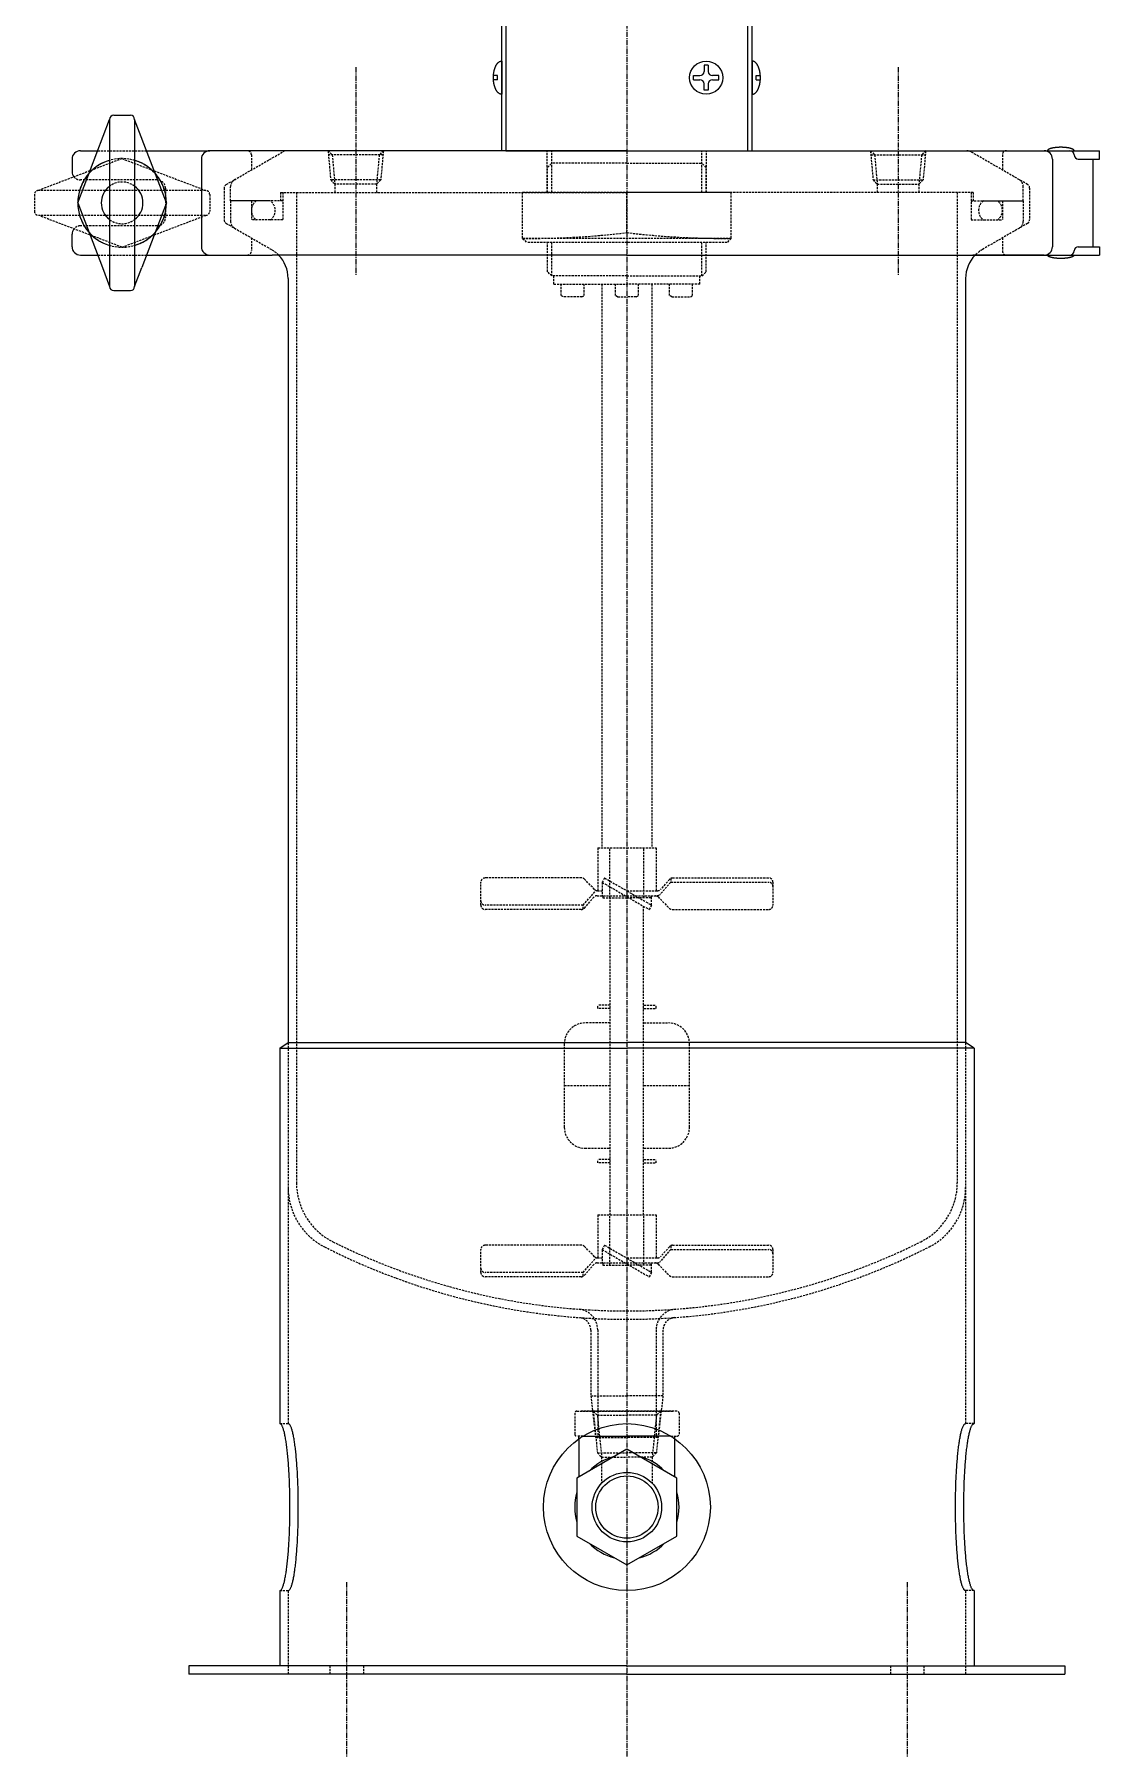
# Model space of a CAD drawing. Extents: x 249 to 1051, y 18 to 1020.
# Drawn here: x 624.5 to 879.8, y 42.5 to 455.4 of the extents above; entities that cross this region are included whole.
import ezdxf

# ---------------------------------------------------------------- set-up
doc = ezdxf.new("R2010")
doc.units = 0
doc.linetypes.add('CENTER', pattern=[2, 1.25, -0.25, 0.25, -0.25])
doc.linetypes.add('DASHED', pattern=[0.75, 0.5, -0.25])
doc.layers.get('0').update_dxf_attribs({"linetype": 'CONTINUOUS'})
doc.layers.add('CENTER', color=1, linetype='CENTER')

msp = doc.modelspace()

# ---------------------------------------------------------------- linework, layer by layer
at = {"color": 7, "linetype": 'CONTINUOUS'}
for p, q in [((736.5, 427.52), (736.5, 507.52)), ((796.5, 427.52), (796.5, 507.52)), ((737.5, 462.52), (737.5, 427.52)), ((795.5, 427.52), (795.5, 462.52)), ((736.5, 449), (736.5, 441.03)), ((785, 448.02), (785, 446.52)), ((786, 448.02), (785, 448.02)), ((786, 448.02), (786, 446.52)), ((796.5, 449), (796.5, 441.03)), ((735.5, 445.52), (734.52, 445.52)), ((735.5, 444.52), (734.52, 444.52)), ((735.5, 444.52), (735.5, 445.52)), ((782.5, 445.52), (784, 445.52)), ((782.5, 444.52), (782.5, 445.52)), ((782.5, 444.52), (784, 444.52)), ((785, 442.02), (785, 443.52)), ((786, 442.02), (785, 442.02)), ((786, 443.52), (786, 442.02)), ((788.5, 445.52), (787, 445.52)), ((787, 444.52), (788.5, 444.52)), ((788.5, 444.52), (788.5, 445.52)), ((797.5, 444.52), (797.5, 445.52)), ((797.5, 445.52), (798.49, 445.52)), ((797.5, 444.52), (798.49, 444.52)), ((634.88, 415.02), (642.5, 435.02)), ((642.5, 435.02), (642.5, 399.52)), ((643.5, 436.02), (647.5, 436.02)), ((656.12, 415.02), (648.5, 435.02)), ((648.5, 435.02), (648.5, 399.52)), ((633.5, 425.52), (633.5, 422.52)), ((635.5, 427.52), (639.64, 427.52)), ((651.36, 427.52), (666.5, 427.52)), ((664.5, 425.52), (664.5, 404.52)), ((664.5, 425.52), (664.5, 404.52)), ((675.5, 427.52), (666.5, 427.52)), ((681.5, 427.52), (675.5, 427.52)), ((766.5, 427.52), (681.5, 427.52)), ((737.5, 427.52), (736.5, 427.52)), ((737.5, 427.52), (766.5, 427.52)), ((766.5, 427.52), (847.97, 427.52)), ((766.5, 427.52), (795.5, 427.52)), ((795.5, 427.52), (796.5, 427.52)), ((847.97, 427.52), (857.5, 427.52)), ((857.5, 427.52), (866.5, 427.52)), ((866.5, 427.52), (872.7, 427.52)), ((868.5, 425.52), (868.5, 404.52)), ((872.7, 427.52), (879.79, 427.52)), ((873.7, 426.52), (873.7, 426.52)), ((874.7, 425.52), (878.18, 425.52)), ((878.18, 425.52), (879.79, 425.52)), ((878.18, 425.52), (878.18, 404.52)), ((879.79, 425.52), (879.79, 427.52)), ((634.88, 415.02), (640.79, 399.52)), ((656.12, 415.02), (650.22, 399.52)), ((633.5, 404.52), (633.5, 407.52)), ((635.5, 402.52), (639.64, 402.52)), ((651.36, 402.52), (666.46, 402.52)), ((666.5, 402.52), (675.5, 402.52)), ((675.5, 402.52), (681.5, 402.52)), ((766.5, 402.52), (681.5, 402.52)), ((766.5, 402.52), (866.5, 402.52)), ((857.5, 402.52), (849.38, 402.52)), ((866.5, 402.52), (857.5, 402.52)), ((866.5, 402.52), (876.18, 402.52)), ((873.7, 403.52), (873.7, 403.52)), ((874.7, 404.52), (878.18, 404.52)), ((876.18, 402.52), (879.79, 402.52)), ((878.18, 404.52), (879.79, 404.52)), ((879.79, 404.52), (879.79, 402.52)), ((640.79, 399.52), (642.5, 395.01)), ((642.5, 399.52), (642.5, 395.01)), ((648.5, 395.01), (650.22, 399.52)), ((648.5, 399.52), (648.5, 395.01)), ((685.3, 396.93), (685.3, 213.81)), ((847.7, 396.93), (847.7, 213.81)), ((643.5, 394.01), (647.5, 394.01)), ((683.3, 212.52), (685.3, 213.81)), ((683.3, 212.52), (766.5, 212.52)), ((683.3, 212.52), (683.3, 122.52)), ((685.3, 213.81), (766.5, 213.81)), ((847.7, 213.81), (766.5, 213.81)), ((849.7, 212.52), (766.5, 212.52)), ((849.7, 212.52), (847.7, 213.81)), ((849.7, 212.52), (849.7, 122.52)), ((766.5, 116.37), (754.5, 109.44)), ((755, 118.88), (755, 109.73)), ((755.97, 119.52), (766.5, 119.52)), ((777.04, 119.52), (766.5, 119.52)), ((778.5, 109.44), (766.5, 116.37)), ((778, 109.73), (778, 118.88)), ((754.5, 109.44), (754.5, 95.59)), ((778.5, 95.59), (778.5, 109.44)), ((754.5, 95.59), (766.5, 88.66)), ((766.5, 88.66), (778.5, 95.59)), ((683.3, 82.52), (683.3, 64.52)), ((849.7, 82.52), (849.7, 64.52)), ((661.5, 64.52), (661.5, 62.52)), ((766.5, 64.52), (661.5, 64.52)), ((766.5, 62.52), (661.5, 62.52)), ((766.5, 64.52), (871.5, 64.52)), ((766.5, 62.52), (871.5, 62.52)), ((871.5, 64.52), (871.5, 62.52))]:
    msp.add_line(p, q, dxfattribs=at)
at = {"color": 3, "linetype": 'DASHED'}
for p, q in [((645.5, 425.63), (625.5, 418.02)), ((639.64, 427.52), (651.36, 427.52)), ((645.5, 425.63), (665.5, 418.02)), ((670.47, 419.42), (684.03, 427.25)), ((676.5, 426.52), (676.5, 422.9)), ((694.88, 427.52), (695.88, 426.52)), ((694.88, 427.52), (695.5, 420.52)), ((708.04, 426.52), (694.96, 426.52)), ((708.04, 426.52), (694.96, 426.52)), ((695.88, 426.52), (696.5, 419.52)), ((707.13, 426.52), (706.5, 419.52)), ((708.13, 427.52), (707.13, 426.52)), ((708.13, 427.52), (707.5, 420.52)), ((747.4, 417.52), (747.4, 427.52)), ((748.5, 417.52), (748.5, 427.52)), ((748.5, 420.52), (748.5, 427.52)), ((784.5, 420.52), (784.5, 427.52)), ((784.5, 417.52), (784.5, 427.52)), ((785.6, 417.52), (785.6, 427.52)), ((824.88, 427.52), (825.5, 420.52)), ((824.88, 427.52), (825.88, 426.52)), ((824.96, 426.52), (838.04, 426.52)), ((824.97, 426.52), (838.04, 426.52)), ((825.88, 426.52), (826.5, 419.52)), ((837.13, 426.52), (836.5, 419.52)), ((838.13, 427.52), (837.13, 426.52)), ((838.13, 427.52), (837.5, 420.52)), ((862.54, 419.42), (848.97, 427.25)), ((856.5, 426.52), (856.5, 422.9)), ((747.5, 423.52), (748.5, 424.52)), ((747.5, 417.52), (747.5, 423.52)), ((766.5, 424.52), (748.5, 424.52)), ((766.5, 424.52), (784.5, 424.52)), ((785.5, 423.52), (784.5, 424.52)), ((785.5, 417.52), (785.5, 423.52)), ((624.5, 417.02), (624.5, 413.02)), ((665.5, 418.02), (625.5, 418.02)), ((653.89, 420.52), (635.5, 420.52)), ((655.89, 418.52), (655.89, 411.52)), ((666.5, 417.02), (666.5, 413.02)), ((669.97, 418.55), (669.97, 410.98)), ((671.5, 415.52), (671.5, 418.86)), ((683.5, 417.52), (766.5, 417.52)), ((683.5, 417.52), (683.5, 415.52)), ((684, 417.52), (684, 410.92)), ((687.3, 417.52), (687.3, 180.23)), ((707.5, 420.52), (695.5, 420.52)), ((695.5, 420.52), (696.5, 419.52)), ((706.5, 419.52), (696.5, 419.52)), ((696.5, 419.52), (696.5, 417.52)), ((707.5, 420.52), (706.5, 419.52)), ((706.5, 419.52), (706.5, 417.52)), ((741.5, 406.52), (741.5, 417.52)), ((791.5, 417.52), (741.5, 417.52)), ((849.5, 417.52), (766.5, 417.52)), ((766.5, 407.89), (766.5, 417.52)), ((791.5, 406.52), (791.5, 417.52)), ((825.5, 420.52), (826.5, 419.52)), ((825.5, 420.52), (837.5, 420.52)), ((826.5, 419.52), (826.5, 417.52)), ((826.5, 419.52), (836.5, 419.52)), ((837.5, 420.52), (836.5, 419.52)), ((836.5, 419.52), (836.5, 417.52)), ((845.7, 417.52), (845.7, 180.23)), ((849, 417.52), (849, 410.92)), ((849.5, 417.52), (849.5, 415.52)), ((861.5, 415.52), (861.5, 418.86)), ((863.04, 418.55), (863.04, 410.98)), ((684, 415.52), (671.5, 415.52)), ((680.5, 415.52), (671.5, 415.52)), ((671.5, 415.52), (671.5, 410.67)), ((676.5, 415.52), (676.5, 410.92)), ((849, 415.52), (861.5, 415.52)), ((852.5, 415.52), (861.5, 415.52)), ((856.5, 415.52), (856.5, 410.92)), ((861.5, 415.52), (861.5, 410.67)), ((665.5, 412.02), (625.5, 412.02)), ((645.5, 404.4), (625.5, 412.02)), ((653.89, 409.52), (635.5, 409.52)), ((645.5, 404.4), (665.5, 412.02)), ((670.47, 410.11), (681.3, 403.86)), ((684, 410.92), (676.5, 410.92)), ((849, 410.92), (856.5, 410.92)), ((862.54, 410.11), (851.7, 403.86)), ((676.5, 406.63), (676.5, 403.52)), ((741.5, 406.52), (742.5, 405.52)), ((791.5, 406.52), (741.5, 406.52)), ((790.5, 405.52), (742.5, 405.52)), ((747.5, 398.52), (747.5, 405.52)), ((748.5, 397.52), (748.5, 405.52)), ((784.5, 397.52), (784.5, 405.52)), ((785.5, 398.52), (785.5, 405.52)), ((791.5, 406.52), (790.5, 405.52)), ((856.5, 406.63), (856.5, 403.52)), ((639.64, 402.52), (651.36, 402.52)), ((748.5, 397.52), (747.5, 398.52)), ((748.5, 397.52), (747.5, 398.52)), ((766.5, 397.52), (748.5, 397.52)), ((749, 395.52), (749, 397.52)), ((766.5, 397.52), (784.5, 397.52)), ((784, 395.52), (784, 397.52)), ((784.5, 397.52), (785.5, 398.52)), ((784.5, 397.52), (785.5, 398.52)), ((749, 395.52), (766.5, 395.52)), ((750.75, 392.82), (750.75, 395.52)), ((751.27, 392.52), (750.75, 392.82)), ((755.73, 392.52), (751.27, 392.52)), ((755.73, 392.52), (756.25, 392.82)), ((756.25, 392.82), (756.25, 395.52)), ((760.5, 395.52), (760.5, 260.52)), ((763.75, 392.82), (763.75, 395.52)), ((764.27, 392.52), (763.75, 392.82)), ((764.27, 392.52), (766.5, 392.52)), ((784, 395.52), (766.5, 395.52)), ((768.73, 392.52), (766.5, 392.52)), ((768.73, 392.52), (769.25, 392.82)), ((769.25, 392.82), (769.25, 395.52)), ((772.5, 395.52), (772.5, 260.52)), ((776.75, 392.82), (776.75, 395.52)), ((777.27, 392.52), (776.75, 392.82)), ((777.27, 392.52), (781.73, 392.52)), ((781.73, 392.52), (782.25, 392.82)), ((782.25, 392.82), (782.25, 395.52)), ((759.5, 260.52), (759.5, 250.22)), ((759.5, 260.52), (766.5, 260.52)), ((762.4, 248.52), (762.4, 260.52)), ((766.5, 260.52), (773.5, 260.52)), ((770.6, 248.52), (770.6, 260.52)), ((773.5, 260.52), (773.5, 250.22)), ((731.5, 246.72), (731.5, 252.26)), ((755.63, 253.26), (732.5, 253.26)), ((758.75, 250.51), (756.34, 252.96)), ((761.17, 253.26), (760.57, 252.22)), ((760.57, 252.22), (760.57, 249.02)), ((760.57, 252.22), (766.5, 248.79)), ((761.17, 253.26), (766.5, 250.18)), ((777, 252.22), (774.48, 249.36)), ((776.7, 252.92), (774.62, 250.56)), ((777, 253.15), (777, 252.22)), ((777, 252.22), (800.5, 252.22)), ((777.45, 253.26), (800.5, 253.26)), ((801.5, 252.26), (801.5, 246.72)), ((756, 246.76), (758.75, 249.88)), ((756.3, 246.06), (758.61, 248.68)), ((759.36, 249.02), (766.11, 249.02)), ((759.46, 250.22), (760.57, 250.22)), ((760.75, 249.02), (760.75, 248.52)), ((760.75, 248.52), (766.5, 248.52)), ((762.5, 172.52), (762.5, 248.52)), ((766.11, 249.02), (766.5, 249.02)), ((766.5, 250.22), (773.87, 250.22)), ((766.5, 250.18), (772.43, 246.76)), ((766.5, 249.02), (768.51, 249.02)), ((766.5, 248.79), (771.83, 245.72)), ((766.5, 248.52), (766.98, 248.52)), ((772.25, 248.52), (766.98, 248.52)), ((768.51, 249.02), (773.73, 249.02)), ((772.25, 249.02), (772.25, 248.52)), ((772.43, 246.76), (772.43, 249.02)), ((773.99, 248.72), (776.66, 246.01)), ((756, 246.76), (732.5, 246.76)), ((755.55, 245.72), (732.5, 245.72)), ((756, 245.82), (756, 246.76)), ((770.5, 172.52), (770.5, 246.48)), ((772.43, 246.76), (771.83, 245.72)), ((777.38, 245.72), (800.5, 245.72)), ((759.5, 222.02), (759.5, 222.82)), ((762.5, 222.82), (759.5, 222.82)), ((762.5, 222.02), (759.5, 222.02)), ((770.5, 222.82), (773.5, 222.82)), ((770.5, 222.02), (773.5, 222.02)), ((773.5, 222.02), (773.5, 222.82)), ((762.5, 218.52), (756.5, 218.52)), ((770.5, 218.52), (776.5, 218.52)), ((685.3, 213.81), (685.3, 122.52)), ((751.5, 213.52), (751.5, 193.52)), ((781.5, 193.52), (781.5, 213.52)), ((847.7, 213.81), (847.7, 122.52)), ((751.5, 203.52), (762.5, 203.52)), ((770.5, 203.52), (781.5, 203.52)), ((756.5, 188.52), (762.5, 188.52)), ((762.5, 185.82), (759.5, 185.82)), ((759.5, 185.02), (759.5, 185.82)), ((770.5, 188.52), (776.5, 188.52)), ((770.5, 185.82), (773.5, 185.82)), ((773.5, 185.02), (773.5, 185.82)), ((762.5, 185.02), (759.5, 185.02)), ((770.5, 185.02), (773.5, 185.02)), ((759.5, 172.52), (766.5, 172.52)), ((759.5, 172.52), (759.5, 162.22)), ((762.4, 160.52), (762.4, 172.52)), ((766.5, 172.52), (773.5, 172.52)), ((770.6, 160.52), (770.6, 172.52)), ((773.5, 172.52), (773.5, 162.22)), ((755.63, 165.26), (732.5, 165.26)), ((761.17, 165.26), (760.57, 164.22)), ((761.17, 165.26), (766.5, 162.18)), ((777, 165.15), (777, 164.22)), ((777.45, 165.26), (800.5, 165.26)), ((731.5, 158.72), (731.5, 164.26)), ((756, 158.76), (758.75, 161.88)), ((758.75, 162.51), (756.34, 164.96)), ((759.36, 161.02), (766.11, 161.02)), ((759.46, 162.22), (760.57, 162.22)), ((760.57, 164.22), (766.5, 160.79)), ((760.57, 164.22), (760.57, 161.02)), ((760.75, 161.02), (760.75, 160.52)), ((766.11, 161.02), (766.5, 161.02)), ((766.5, 162.22), (773.87, 162.22)), ((766.5, 162.18), (772.43, 158.76)), ((766.5, 161.02), (768.51, 161.02)), ((768.51, 161.02), (773.73, 161.02)), ((772.25, 161.02), (772.25, 160.52)), ((772.43, 158.76), (772.43, 161.02)), ((777, 164.22), (774.48, 161.36)), ((776.7, 164.92), (774.62, 162.56)), ((777, 164.22), (800.5, 164.22)), ((801.5, 164.26), (801.5, 158.72)), ((756, 158.76), (732.5, 158.76)), ((755.55, 157.72), (732.5, 157.72)), ((756, 157.82), (756, 158.76)), ((756.3, 158.06), (758.61, 160.68)), ((760.75, 160.52), (766.5, 160.52)), ((766.5, 160.79), (771.83, 157.72)), ((766.5, 160.52), (766.98, 160.52)), ((772.25, 160.52), (766.98, 160.52)), ((772.43, 158.76), (771.83, 157.72)), ((773.99, 160.72), (776.66, 158.01)), ((777.38, 157.72), (800.5, 157.72)), ((757.85, 144.93), (757.85, 129.17)), ((759.5, 144.96), (759.5, 125.52)), ((773.5, 144.96), (773.5, 125.52)), ((775.15, 144.93), (775.15, 129.17)), ((757.85, 129.17), (766.5, 129.17)), ((757.85, 129.17), (758.27, 125.52)), ((775.15, 129.17), (766.5, 129.17)), ((775.15, 129.17), (774.73, 125.52)), ((754, 125.02), (754, 120.02)), ((754.5, 125.52), (766.5, 125.52)), ((766.5, 125.52), (755.5, 125.52)), ((758.27, 125.52), (766.5, 125.52)), ((758.27, 125.52), (759, 119.17)), ((758.27, 125.52), (766.5, 125.52)), ((758.43, 125.52), (759.43, 124.52)), ((758.43, 125.52), (759.43, 115.52)), ((759.43, 124.52), (766.5, 124.52)), ((759.43, 124.52), (760.43, 114.52)), ((759.5, 125.52), (759.5, 119.17)), ((778.5, 125.52), (766.5, 125.52)), ((766.5, 125.52), (777.5, 125.52)), ((774.73, 125.52), (766.5, 125.52)), ((774.73, 125.52), (766.5, 125.52)), ((773.57, 124.52), (766.5, 124.52)), ((773.57, 124.52), (772.57, 114.52)), ((773.5, 125.52), (773.5, 119.17)), ((774.57, 125.52), (773.57, 124.52)), ((774.57, 125.52), (773.57, 115.52)), ((774.73, 125.52), (774, 119.17)), ((779, 125.02), (779, 120.02)), ((683.3, 122.52), (685.3, 122.52)), ((849.7, 122.52), (847.7, 122.52)), ((755.97, 119.52), (754.5, 119.52)), ((755, 118.88), (755, 119.52)), ((759, 119.17), (766.5, 119.17)), ((774, 119.17), (766.5, 119.17)), ((777.04, 119.52), (778.5, 119.52)), ((778, 118.88), (778, 119.52)), ((759.43, 115.52), (766.5, 115.52)), ((759.43, 115.52), (760.43, 114.52)), ((760.43, 114.52), (766.5, 114.52)), ((760.43, 114.52), (760.43, 108.22)), ((773.57, 115.52), (766.5, 115.52)), ((772.57, 114.52), (766.5, 114.52)), ((773.57, 115.52), (772.57, 114.52)), ((772.57, 114.52), (772.57, 108.22)), ((683.3, 82.52), (685.3, 82.52)), ((685.3, 82.52), (685.3, 62.52)), ((847.7, 82.52), (847.7, 62.52)), ((849.7, 82.52), (847.7, 82.52)), ((695.33, 64.52), (695.33, 62.52)), ((703.33, 64.52), (703.33, 62.52)), ((829.68, 64.52), (829.68, 62.52)), ((837.68, 64.52), (837.68, 62.52))]:
    msp.add_line(p, q, dxfattribs=at)
at = {"color": 7, "linetype": 'CONTINUOUS'}
for points in [[(736.5, 441.03, 0), (736.45, 441.03, 0), (736.4, 441.04, 0), (736.35, 441.04, 0), (736.3, 441.05, 0), (736.26, 441.06, 0), (736.21, 441.08, 0), (736.16, 441.09, 0), (736.11, 441.11, 0), (736.06, 441.13, 0), (736.01, 441.15, 0), (735.97, 441.18, 0), (735.92, 441.2, 0), (735.87, 441.23, 0), (735.83, 441.27, 0), (735.78, 441.3, 0), (735.74, 441.34, 0), (735.69, 441.38, 0), (735.65, 441.42, 0), (735.6, 441.46, 0), (735.56, 441.5, 0), (735.51, 441.55, 0), (735.47, 441.6, 0), (735.43, 441.65, 0), (735.39, 441.7, 0), (735.35, 441.76, 0), (735.31, 441.82, 0), (735.27, 441.88, 0), (735.23, 441.94, 0), (735.2, 442, 0), (735.16, 442.06, 0), (735.12, 442.13, 0), (735.09, 442.2, 0), (735.05, 442.27, 0), (735.02, 442.34, 0), (734.99, 442.41, 0), (734.96, 442.49, 0), (734.92, 442.57, 0), (734.89, 442.64, 0), (734.87, 442.72, 0), (734.84, 442.8, 0), (734.81, 442.88, 0), (734.78, 442.97, 0), (734.76, 443.05, 0), (734.74, 443.14, 0), (734.71, 443.23, 0), (734.69, 443.31, 0), (734.67, 443.4, 0), (734.65, 443.49, 0), (734.63, 443.58, 0), (734.62, 443.67, 0), (734.6, 443.77, 0), (734.59, 443.86, 0), (734.57, 443.95, 0), (734.56, 444.05, 0), (734.55, 444.14, 0), (734.54, 444.24, 0), (734.53, 444.33, 0), (734.52, 444.43, 0), (734.52, 444.53, 0), (734.51, 444.63, 0), (734.51, 444.72, 0), (734.5, 444.82, 0), (734.5, 444.92, 0), (734.5, 445.02, 0), (734.5, 445.11, 0), (734.5, 445.21, 0), (734.51, 445.31, 0), (734.51, 445.41, 0), (734.52, 445.5, 0), (734.52, 445.6, 0), (734.53, 445.7, 0), (734.54, 445.79, 0), (734.55, 445.89, 0), (734.56, 445.98, 0), (734.57, 446.08, 0), (734.59, 446.17, 0), (734.6, 446.27, 0), (734.62, 446.36, 0), (734.63, 446.45, 0), (734.65, 446.54, 0), (734.67, 446.63, 0), (734.69, 446.72, 0), (734.71, 446.81, 0), (734.74, 446.89, 0), (734.76, 446.98, 0), (734.78, 447.06, 0), (734.81, 447.15, 0), (734.84, 447.23, 0), (734.87, 447.31, 0), (734.89, 447.39, 0), (734.92, 447.47, 0), (734.96, 447.54, 0), (734.99, 447.62, 0), (735.02, 447.69, 0), (735.05, 447.76, 0), (735.09, 447.83, 0), (735.12, 447.9, 0), (735.16, 447.97, 0), (735.2, 448.03, 0), (735.23, 448.1, 0), (735.27, 448.16, 0), (735.31, 448.22, 0), (735.35, 448.27, 0), (735.39, 448.33, 0), (735.43, 448.38, 0), (735.47, 448.43, 0), (735.51, 448.48, 0), (735.56, 448.53, 0), (735.6, 448.57, 0), (735.65, 448.62, 0), (735.69, 448.66, 0), (735.74, 448.7, 0), (735.78, 448.73, 0), (735.83, 448.77, 0), (735.87, 448.8, 0), (735.92, 448.83, 0), (735.97, 448.86, 0), (736.01, 448.88, 0), (736.06, 448.9, 0), (736.11, 448.92, 0), (736.16, 448.94, 0), (736.21, 448.96, 0), (736.26, 448.97, 0), (736.3, 448.98, 0), (736.35, 448.99, 0), (736.4, 449, 0), (736.45, 449, 0), (736.5, 449, 0)], [(796.5, 441.03, 0), (796.55, 441.03, 0), (796.6, 441.04, 0), (796.65, 441.04, 0), (796.7, 441.05, 0), (796.75, 441.06, 0), (796.79, 441.08, 0), (796.84, 441.09, 0), (796.89, 441.11, 0), (796.94, 441.13, 0), (796.99, 441.15, 0), (797.03, 441.18, 0), (797.08, 441.2, 0), (797.13, 441.23, 0), (797.17, 441.27, 0), (797.22, 441.3, 0), (797.27, 441.34, 0), (797.31, 441.38, 0), (797.36, 441.42, 0), (797.4, 441.46, 0), (797.44, 441.5, 0), (797.49, 441.55, 0), (797.53, 441.6, 0), (797.57, 441.65, 0), (797.61, 441.7, 0), (797.65, 441.76, 0), (797.69, 441.82, 0), (797.73, 441.88, 0), (797.77, 441.94, 0), (797.81, 442, 0), (797.84, 442.06, 0), (797.88, 442.13, 0), (797.91, 442.2, 0), (797.95, 442.27, 0), (797.98, 442.34, 0), (798.01, 442.41, 0), (798.05, 442.49, 0), (798.08, 442.57, 0), (798.11, 442.64, 0), (798.14, 442.72, 0), (798.16, 442.8, 0), (798.19, 442.88, 0), (798.22, 442.97, 0), (798.24, 443.05, 0), (798.26, 443.14, 0), (798.29, 443.23, 0), (798.31, 443.31, 0), (798.33, 443.4, 0), (798.35, 443.49, 0), (798.37, 443.58, 0), (798.38, 443.67, 0), (798.4, 443.77, 0), (798.41, 443.86, 0), (798.43, 443.95, 0), (798.44, 444.05, 0), (798.45, 444.14, 0), (798.46, 444.24, 0), (798.47, 444.33, 0), (798.48, 444.43, 0), (798.49, 444.53, 0), (798.49, 444.63, 0), (798.5, 444.72, 0), (798.5, 444.82, 0), (798.5, 444.92, 0), (798.5, 445.02, 0), (798.5, 445.11, 0), (798.5, 445.21, 0), (798.5, 445.31, 0), (798.49, 445.41, 0), (798.49, 445.5, 0), (798.48, 445.6, 0), (798.47, 445.7, 0), (798.46, 445.79, 0), (798.45, 445.89, 0), (798.44, 445.98, 0), (798.43, 446.08, 0), (798.41, 446.17, 0), (798.4, 446.27, 0), (798.38, 446.36, 0), (798.37, 446.45, 0), (798.35, 446.54, 0), (798.33, 446.63, 0), (798.31, 446.72, 0), (798.29, 446.81, 0), (798.26, 446.89, 0), (798.24, 446.98, 0), (798.22, 447.06, 0), (798.19, 447.15, 0), (798.16, 447.23, 0), (798.14, 447.31, 0), (798.11, 447.39, 0), (798.08, 447.47, 0), (798.05, 447.54, 0), (798.01, 447.62, 0), (797.98, 447.69, 0), (797.95, 447.76, 0), (797.91, 447.83, 0), (797.88, 447.9, 0), (797.84, 447.97, 0), (797.81, 448.03, 0), (797.77, 448.1, 0), (797.73, 448.16, 0), (797.69, 448.22, 0), (797.65, 448.27, 0), (797.61, 448.33, 0), (797.57, 448.38, 0), (797.53, 448.43, 0), (797.49, 448.48, 0), (797.44, 448.53, 0), (797.4, 448.57, 0), (797.36, 448.62, 0), (797.31, 448.66, 0), (797.27, 448.7, 0), (797.22, 448.73, 0), (797.17, 448.77, 0), (797.13, 448.8, 0), (797.08, 448.83, 0), (797.03, 448.86, 0), (796.99, 448.88, 0), (796.94, 448.9, 0), (796.89, 448.92, 0), (796.84, 448.94, 0), (796.79, 448.96, 0), (796.75, 448.97, 0), (796.7, 448.98, 0), (796.65, 448.99, 0), (796.6, 449, 0), (796.55, 449, 0), (796.5, 449, 0)], [(873.7, 427.52, 0), (873.7, 427.54, 0), (873.7, 427.56, 0), (873.69, 427.58, 0), (873.68, 427.6, 0), (873.68, 427.62, 0), (873.67, 427.64, 0), (873.65, 427.66, 0), (873.64, 427.68, 0), (873.62, 427.69, 0), (873.61, 427.71, 0), (873.59, 427.73, 0), (873.56, 427.75, 0), (873.54, 427.77, 0), (873.51, 427.79, 0), (873.49, 427.81, 0), (873.46, 427.83, 0), (873.43, 427.85, 0), (873.39, 427.86, 0), (873.36, 427.88, 0), (873.32, 427.9, 0), (873.28, 427.92, 0), (873.25, 427.94, 0), (873.2, 427.95, 0), (873.16, 427.97, 0), (873.12, 427.99, 0), (873.07, 428, 0), (873.02, 428.02, 0), (872.98, 428.03, 0), (872.92, 428.05, 0), (872.87, 428.06, 0), (872.82, 428.08, 0), (872.76, 428.09, 0), (872.71, 428.11, 0), (872.65, 428.12, 0), (872.59, 428.13, 0), (872.53, 428.15, 0), (872.47, 428.16, 0), (872.41, 428.17, 0), (872.34, 428.18, 0), (872.28, 428.19, 0), (872.21, 428.2, 0), (872.15, 428.22, 0), (872.08, 428.23, 0), (872.01, 428.24, 0), (871.94, 428.24, 0), (871.87, 428.25, 0), (871.8, 428.26, 0), (871.72, 428.27, 0), (871.65, 428.28, 0), (871.58, 428.28, 0), (871.5, 428.29, 0), (871.43, 428.3, 0), (871.35, 428.3, 0), (871.28, 428.31, 0), (871.2, 428.31, 0), (871.12, 428.32, 0), (871.05, 428.32, 0), (870.97, 428.32, 0), (870.89, 428.33, 0), (870.82, 428.33, 0), (870.74, 428.33, 0), (870.66, 428.33, 0), (870.58, 428.33, 0), (870.5, 428.33, 0), (870.42, 428.33, 0), (870.34, 428.33, 0), (870.26, 428.33, 0), (870.19, 428.33, 0), (870.11, 428.33, 0), (870.03, 428.32, 0), (869.95, 428.32, 0), (869.88, 428.32, 0), (869.8, 428.31, 0), (869.72, 428.31, 0), (869.65, 428.3, 0), (869.57, 428.3, 0), (869.5, 428.29, 0), (869.42, 428.28, 0), (869.35, 428.28, 0), (869.28, 428.27, 0), (869.2, 428.26, 0), (869.13, 428.25, 0), (869.06, 428.24, 0), (868.99, 428.24, 0), (868.92, 428.23, 0), (868.86, 428.22, 0), (868.79, 428.2, 0), (868.72, 428.19, 0), (868.66, 428.18, 0), (868.6, 428.17, 0), (868.53, 428.16, 0), (868.47, 428.15, 0), (868.41, 428.13, 0), (868.35, 428.12, 0), (868.29, 428.11, 0), (868.24, 428.09, 0), (868.18, 428.08, 0), (868.13, 428.06, 0), (868.08, 428.05, 0), (868.03, 428.03, 0), (867.98, 428.02, 0), (867.93, 428, 0), (867.88, 427.99, 0), (867.84, 427.97, 0), (867.8, 427.95, 0), (867.76, 427.94, 0), (867.72, 427.92, 0), (867.68, 427.9, 0), (867.64, 427.88, 0), (867.61, 427.86, 0), (867.58, 427.85, 0), (867.54, 427.83, 0), (867.51, 427.81, 0), (867.49, 427.79, 0), (867.46, 427.77, 0), (867.44, 427.75, 0), (867.42, 427.73, 0), (867.4, 427.71, 0), (867.38, 427.69, 0), (867.36, 427.68, 0), (867.35, 427.66, 0), (867.34, 427.64, 0), (867.33, 427.62, 0), (867.32, 427.6, 0), (867.31, 427.58, 0), (867.3, 427.56, 0), (867.3, 427.54, 0), (867.3, 427.52, 0)], [(873.7, 402.52, 0), (873.7, 402.5, 0), (873.7, 402.48, 0), (873.69, 402.46, 0), (873.68, 402.44, 0), (873.68, 402.42, 0), (873.67, 402.4, 0), (873.65, 402.38, 0), (873.64, 402.36, 0), (873.62, 402.34, 0), (873.61, 402.32, 0), (873.59, 402.3, 0), (873.56, 402.28, 0), (873.54, 402.26, 0), (873.51, 402.24, 0), (873.49, 402.22, 0), (873.46, 402.2, 0), (873.43, 402.19, 0), (873.39, 402.17, 0), (873.36, 402.15, 0), (873.32, 402.13, 0), (873.28, 402.12, 0), (873.25, 402.1, 0), (873.2, 402.08, 0), (873.16, 402.06, 0), (873.12, 402.05, 0), (873.07, 402.03, 0), (873.02, 402.01, 0), (872.98, 402, 0), (872.92, 401.98, 0), (872.87, 401.97, 0), (872.82, 401.95, 0), (872.76, 401.94, 0), (872.71, 401.93, 0), (872.65, 401.91, 0), (872.59, 401.9, 0), (872.53, 401.89, 0), (872.47, 401.87, 0), (872.41, 401.86, 0), (872.34, 401.85, 0), (872.28, 401.84, 0), (872.21, 401.83, 0), (872.15, 401.82, 0), (872.08, 401.81, 0), (872.01, 401.8, 0), (871.94, 401.79, 0), (871.87, 401.78, 0), (871.8, 401.77, 0), (871.72, 401.76, 0), (871.65, 401.76, 0), (871.58, 401.75, 0), (871.5, 401.74, 0), (871.43, 401.74, 0), (871.35, 401.73, 0), (871.28, 401.73, 0), (871.2, 401.72, 0), (871.12, 401.72, 0), (871.05, 401.71, 0), (870.97, 401.71, 0), (870.89, 401.71, 0), (870.82, 401.7, 0), (870.74, 401.7, 0), (870.66, 401.7, 0), (870.58, 401.7, 0), (870.5, 401.7, 0), (870.42, 401.7, 0), (870.34, 401.7, 0), (870.26, 401.7, 0), (870.19, 401.7, 0), (870.11, 401.71, 0), (870.03, 401.71, 0), (869.95, 401.71, 0), (869.88, 401.72, 0), (869.8, 401.72, 0), (869.72, 401.73, 0), (869.65, 401.73, 0), (869.57, 401.74, 0), (869.5, 401.74, 0), (869.42, 401.75, 0), (869.35, 401.76, 0), (869.28, 401.76, 0), (869.2, 401.77, 0), (869.13, 401.78, 0), (869.06, 401.79, 0), (868.99, 401.8, 0), (868.92, 401.81, 0), (868.86, 401.82, 0), (868.79, 401.83, 0), (868.72, 401.84, 0), (868.66, 401.85, 0), (868.6, 401.86, 0), (868.53, 401.87, 0), (868.47, 401.89, 0), (868.41, 401.9, 0), (868.35, 401.91, 0), (868.29, 401.93, 0), (868.24, 401.94, 0), (868.18, 401.95, 0), (868.13, 401.97, 0), (868.08, 401.98, 0), (868.03, 402, 0), (867.98, 402.01, 0), (867.93, 402.03, 0), (867.88, 402.05, 0), (867.84, 402.06, 0), (867.8, 402.08, 0), (867.76, 402.1, 0), (867.72, 402.12, 0), (867.68, 402.13, 0), (867.64, 402.15, 0), (867.61, 402.17, 0), (867.58, 402.19, 0), (867.54, 402.2, 0), (867.51, 402.22, 0), (867.49, 402.24, 0), (867.46, 402.26, 0), (867.44, 402.28, 0), (867.42, 402.3, 0), (867.4, 402.32, 0), (867.38, 402.34, 0), (867.36, 402.36, 0), (867.35, 402.38, 0), (867.34, 402.4, 0), (867.33, 402.42, 0), (867.32, 402.44, 0), (867.31, 402.46, 0), (867.3, 402.48, 0), (867.3, 402.5, 0), (867.3, 402.52, 0)], [(683.3, 82.52, 0), (683.36, 82.52, 0), (683.42, 82.54, 0), (683.48, 82.57, 0), (683.54, 82.61, 0), (683.6, 82.67, 0), (683.66, 82.73, 0), (683.72, 82.81, 0), (683.78, 82.9, 0), (683.84, 83, 0), (683.89, 83.12, 0), (683.95, 83.24, 0), (684.01, 83.38, 0), (684.07, 83.53, 0), (684.12, 83.69, 0), (684.18, 83.86, 0), (684.23, 84.04, 0), (684.29, 84.23, 0), (684.34, 84.44, 0), (684.4, 84.65, 0), (684.45, 84.88, 0), (684.5, 85.11, 0), (684.55, 85.36, 0), (684.61, 85.62, 0), (684.66, 85.89, 0), (684.71, 86.16, 0), (684.75, 86.45, 0), (684.8, 86.75, 0), (684.85, 87.06, 0), (684.89, 87.37, 0), (684.94, 87.7, 0), (684.98, 88.03, 0), (685.03, 88.37, 0), (685.07, 88.73, 0), (685.11, 89.09, 0), (685.15, 89.45, 0), (685.19, 89.83, 0), (685.22, 90.21, 0), (685.26, 90.6, 0), (685.29, 91, 0), (685.33, 91.41, 0), (685.36, 91.82, 0), (685.39, 92.23, 0), (685.42, 92.66, 0), (685.45, 93.09, 0), (685.48, 93.52, 0), (685.51, 93.97, 0), (685.53, 94.41, 0), (685.55, 94.86, 0), (685.58, 95.32, 0), (685.6, 95.78, 0), (685.62, 96.24, 0), (685.63, 96.71, 0), (685.65, 97.18, 0), (685.67, 97.66, 0), (685.68, 98.13, 0), (685.69, 98.61, 0), (685.71, 99.1, 0), (685.71, 99.58, 0), (685.72, 100.07, 0), (685.73, 100.56, 0), (685.73, 101.05, 0), (685.74, 101.53, 0), (685.74, 102.03, 0), (685.74, 102.52, 0), (685.74, 103.01, 0), (685.74, 103.5, 0), (685.73, 103.99, 0), (685.73, 104.48, 0), (685.72, 104.97, 0), (685.71, 105.45, 0), (685.71, 105.94, 0), (685.69, 106.42, 0), (685.68, 106.9, 0), (685.67, 107.38, 0), (685.65, 107.85, 0), (685.63, 108.32, 0), (685.62, 108.79, 0), (685.6, 109.25, 0), (685.58, 109.71, 0), (685.55, 110.17, 0), (685.53, 110.62, 0), (685.51, 111.07, 0), (685.48, 111.51, 0), (685.45, 111.94, 0), (685.42, 112.37, 0), (685.39, 112.8, 0), (685.36, 113.22, 0), (685.33, 113.63, 0), (685.29, 114.03, 0), (685.26, 114.43, 0), (685.22, 114.82, 0), (685.19, 115.2, 0), (685.15, 115.58, 0), (685.11, 115.95, 0), (685.07, 116.31, 0), (685.03, 116.66, 0), (684.98, 117, 0), (684.94, 117.34, 0), (684.89, 117.66, 0), (684.85, 117.98, 0), (684.8, 118.28, 0), (684.75, 118.58, 0), (684.71, 118.87, 0), (684.66, 119.15, 0), (684.61, 119.41, 0), (684.55, 119.67, 0), (684.5, 119.92, 0), (684.45, 120.16, 0), (684.4, 120.38, 0), (684.34, 120.6, 0), (684.29, 120.8, 0), (684.23, 120.99, 0), (684.18, 121.18, 0), (684.12, 121.35, 0), (684.07, 121.51, 0), (684.01, 121.66, 0), (683.95, 121.79, 0), (683.89, 121.92, 0), (683.84, 122.03, 0), (683.78, 122.13, 0), (683.72, 122.22, 0), (683.66, 122.3, 0), (683.6, 122.37, 0), (683.54, 122.42, 0), (683.48, 122.46, 0), (683.42, 122.49, 0), (683.36, 122.51, 0), (683.3, 122.52, 0)], [(849.7, 82.52, 0), (849.64, 82.52, 0), (849.58, 82.54, 0), (849.52, 82.57, 0), (849.46, 82.61, 0), (849.4, 82.67, 0), (849.34, 82.73, 0), (849.28, 82.81, 0), (849.23, 82.9, 0), (849.17, 83, 0), (849.11, 83.12, 0), (849.05, 83.24, 0), (848.99, 83.38, 0), (848.94, 83.53, 0), (848.88, 83.69, 0), (848.82, 83.86, 0), (848.77, 84.04, 0), (848.71, 84.23, 0), (848.66, 84.44, 0), (848.6, 84.65, 0), (848.55, 84.88, 0), (848.5, 85.11, 0), (848.45, 85.36, 0), (848.4, 85.62, 0), (848.35, 85.89, 0), (848.3, 86.16, 0), (848.25, 86.45, 0), (848.2, 86.75, 0), (848.15, 87.06, 0), (848.11, 87.37, 0), (848.06, 87.7, 0), (848.02, 88.03, 0), (847.98, 88.37, 0), (847.93, 88.73, 0), (847.89, 89.09, 0), (847.85, 89.45, 0), (847.82, 89.83, 0), (847.78, 90.21, 0), (847.74, 90.6, 0), (847.71, 91, 0), (847.67, 91.41, 0), (847.64, 91.82, 0), (847.61, 92.23, 0), (847.58, 92.66, 0), (847.55, 93.09, 0), (847.52, 93.52, 0), (847.5, 93.97, 0), (847.47, 94.41, 0), (847.45, 94.86, 0), (847.42, 95.32, 0), (847.4, 95.78, 0), (847.38, 96.24, 0), (847.37, 96.71, 0), (847.35, 97.18, 0), (847.33, 97.66, 0), (847.32, 98.13, 0), (847.31, 98.61, 0), (847.3, 99.1, 0), (847.29, 99.58, 0), (847.28, 100.07, 0), (847.27, 100.56, 0), (847.27, 101.05, 0), (847.26, 101.53, 0), (847.26, 102.03, 0), (847.26, 102.52, 0), (847.26, 103.01, 0), (847.26, 103.5, 0), (847.27, 103.99, 0), (847.27, 104.48, 0), (847.28, 104.97, 0), (847.29, 105.45, 0), (847.3, 105.94, 0), (847.31, 106.42, 0), (847.32, 106.9, 0), (847.33, 107.38, 0), (847.35, 107.85, 0), (847.37, 108.32, 0), (847.38, 108.79, 0), (847.4, 109.25, 0), (847.42, 109.71, 0), (847.45, 110.17, 0), (847.47, 110.62, 0), (847.5, 111.07, 0), (847.52, 111.51, 0), (847.55, 111.94, 0), (847.58, 112.37, 0), (847.61, 112.8, 0), (847.64, 113.22, 0), (847.67, 113.63, 0), (847.71, 114.03, 0), (847.74, 114.43, 0), (847.78, 114.82, 0), (847.82, 115.2, 0), (847.85, 115.58, 0), (847.89, 115.95, 0), (847.93, 116.31, 0), (847.98, 116.66, 0), (848.02, 117, 0), (848.06, 117.34, 0), (848.11, 117.66, 0), (848.15, 117.98, 0), (848.2, 118.28, 0), (848.25, 118.58, 0), (848.3, 118.87, 0), (848.35, 119.15, 0), (848.4, 119.41, 0), (848.45, 119.67, 0), (848.5, 119.92, 0), (848.55, 120.16, 0), (848.6, 120.38, 0), (848.66, 120.6, 0), (848.71, 120.8, 0), (848.77, 120.99, 0), (848.82, 121.18, 0), (848.88, 121.35, 0), (848.94, 121.51, 0), (848.99, 121.66, 0), (849.05, 121.79, 0), (849.11, 121.92, 0), (849.17, 122.03, 0), (849.23, 122.13, 0), (849.28, 122.22, 0), (849.34, 122.3, 0), (849.4, 122.37, 0), (849.46, 122.42, 0), (849.52, 122.46, 0), (849.58, 122.49, 0), (849.64, 122.51, 0), (849.7, 122.52, 0)]]:
    msp.add_polyline3d(points, dxfattribs=at)
at = {"color": 3, "linetype": 'DASHED'}
for points in [[(685.3, 82.52, 0), (685.36, 82.52, 0), (685.42, 82.54, 0), (685.48, 82.57, 0), (685.54, 82.61, 0), (685.6, 82.67, 0), (685.66, 82.73, 0), (685.72, 82.81, 0), (685.78, 82.9, 0), (685.84, 83, 0), (685.89, 83.12, 0), (685.95, 83.24, 0), (686.01, 83.38, 0), (686.07, 83.53, 0), (686.12, 83.69, 0), (686.18, 83.86, 0), (686.23, 84.04, 0), (686.29, 84.23, 0), (686.34, 84.44, 0), (686.4, 84.65, 0), (686.45, 84.88, 0), (686.5, 85.11, 0), (686.55, 85.36, 0), (686.61, 85.62, 0), (686.66, 85.89, 0), (686.71, 86.16, 0), (686.75, 86.45, 0), (686.8, 86.75, 0), (686.85, 87.06, 0), (686.89, 87.37, 0), (686.94, 87.7, 0), (686.98, 88.03, 0), (687.03, 88.37, 0), (687.07, 88.73, 0), (687.11, 89.09, 0), (687.15, 89.45, 0), (687.19, 89.83, 0), (687.22, 90.21, 0), (687.26, 90.6, 0), (687.29, 91, 0), (687.33, 91.41, 0), (687.36, 91.82, 0), (687.39, 92.23, 0), (687.42, 92.66, 0), (687.45, 93.09, 0), (687.48, 93.52, 0), (687.51, 93.97, 0), (687.53, 94.41, 0), (687.55, 94.86, 0), (687.58, 95.32, 0), (687.6, 95.78, 0), (687.62, 96.24, 0), (687.63, 96.71, 0), (687.65, 97.18, 0), (687.67, 97.66, 0), (687.68, 98.13, 0), (687.69, 98.61, 0), (687.71, 99.1, 0), (687.71, 99.58, 0), (687.72, 100.07, 0), (687.73, 100.56, 0), (687.73, 101.05, 0), (687.74, 101.53, 0), (687.74, 102.03, 0), (687.74, 102.52, 0), (687.74, 103.01, 0), (687.74, 103.5, 0), (687.73, 103.99, 0), (687.73, 104.48, 0), (687.72, 104.97, 0), (687.71, 105.45, 0), (687.71, 105.94, 0), (687.69, 106.42, 0), (687.68, 106.9, 0), (687.67, 107.38, 0), (687.65, 107.85, 0), (687.63, 108.32, 0), (687.62, 108.79, 0), (687.6, 109.25, 0), (687.58, 109.71, 0), (687.55, 110.17, 0), (687.53, 110.62, 0), (687.51, 111.07, 0), (687.48, 111.51, 0), (687.45, 111.94, 0), (687.42, 112.37, 0), (687.39, 112.8, 0), (687.36, 113.22, 0), (687.33, 113.63, 0), (687.29, 114.03, 0), (687.26, 114.43, 0), (687.22, 114.82, 0), (687.19, 115.2, 0), (687.15, 115.58, 0), (687.11, 115.95, 0), (687.07, 116.31, 0), (687.03, 116.66, 0), (686.98, 117, 0), (686.94, 117.34, 0), (686.89, 117.66, 0), (686.85, 117.98, 0), (686.8, 118.28, 0), (686.75, 118.58, 0), (686.71, 118.87, 0), (686.66, 119.15, 0), (686.61, 119.41, 0), (686.55, 119.67, 0), (686.5, 119.92, 0), (686.45, 120.16, 0), (686.4, 120.38, 0), (686.34, 120.6, 0), (686.29, 120.8, 0), (686.23, 120.99, 0), (686.18, 121.18, 0), (686.12, 121.35, 0), (686.07, 121.51, 0), (686.01, 121.66, 0), (685.95, 121.79, 0), (685.89, 121.92, 0), (685.84, 122.03, 0), (685.78, 122.13, 0), (685.72, 122.22, 0), (685.66, 122.3, 0), (685.6, 122.37, 0), (685.54, 122.42, 0), (685.48, 122.46, 0), (685.42, 122.49, 0), (685.36, 122.51, 0), (685.3, 122.52, 0)], [(847.7, 82.52, 0), (847.64, 82.52, 0), (847.58, 82.54, 0), (847.52, 82.57, 0), (847.46, 82.61, 0), (847.4, 82.67, 0), (847.34, 82.73, 0), (847.28, 82.81, 0), (847.23, 82.9, 0), (847.17, 83, 0), (847.11, 83.12, 0), (847.05, 83.24, 0), (846.99, 83.38, 0), (846.94, 83.53, 0), (846.88, 83.69, 0), (846.82, 83.86, 0), (846.77, 84.04, 0), (846.71, 84.23, 0), (846.66, 84.44, 0), (846.6, 84.65, 0), (846.55, 84.88, 0), (846.5, 85.11, 0), (846.45, 85.36, 0), (846.4, 85.62, 0), (846.35, 85.89, 0), (846.3, 86.16, 0), (846.25, 86.45, 0), (846.2, 86.75, 0), (846.15, 87.06, 0), (846.11, 87.37, 0), (846.06, 87.7, 0), (846.02, 88.03, 0), (845.98, 88.37, 0), (845.93, 88.73, 0), (845.89, 89.09, 0), (845.85, 89.45, 0), (845.81, 89.83, 0), (845.78, 90.21, 0), (845.74, 90.6, 0), (845.71, 91, 0), (845.67, 91.41, 0), (845.64, 91.82, 0), (845.61, 92.23, 0), (845.58, 92.66, 0), (845.55, 93.09, 0), (845.52, 93.52, 0), (845.5, 93.97, 0), (845.47, 94.41, 0), (845.45, 94.86, 0), (845.42, 95.32, 0), (845.4, 95.78, 0), (845.38, 96.24, 0), (845.37, 96.71, 0), (845.35, 97.18, 0), (845.33, 97.66, 0), (845.32, 98.13, 0), (845.31, 98.61, 0), (845.3, 99.1, 0), (845.29, 99.58, 0), (845.28, 100.07, 0), (845.27, 100.56, 0), (845.27, 101.05, 0), (845.26, 101.53, 0), (845.26, 102.03, 0), (845.26, 102.52, 0), (845.26, 103.01, 0), (845.26, 103.5, 0), (845.27, 103.99, 0), (845.27, 104.48, 0), (845.28, 104.97, 0), (845.29, 105.45, 0), (845.3, 105.94, 0), (845.31, 106.42, 0), (845.32, 106.9, 0), (845.33, 107.38, 0), (845.35, 107.85, 0), (845.37, 108.32, 0), (845.38, 108.79, 0), (845.4, 109.25, 0), (845.42, 109.71, 0), (845.45, 110.17, 0), (845.47, 110.62, 0), (845.5, 111.07, 0), (845.52, 111.51, 0), (845.55, 111.94, 0), (845.58, 112.37, 0), (845.61, 112.8, 0), (845.64, 113.22, 0), (845.67, 113.63, 0), (845.71, 114.03, 0), (845.74, 114.43, 0), (845.78, 114.82, 0), (845.81, 115.2, 0), (845.85, 115.58, 0), (845.89, 115.95, 0), (845.93, 116.31, 0), (845.98, 116.66, 0), (846.02, 117, 0), (846.06, 117.34, 0), (846.11, 117.66, 0), (846.15, 117.98, 0), (846.2, 118.28, 0), (846.25, 118.58, 0), (846.3, 118.87, 0), (846.35, 119.15, 0), (846.4, 119.41, 0), (846.45, 119.67, 0), (846.5, 119.92, 0), (846.55, 120.16, 0), (846.6, 120.38, 0), (846.66, 120.6, 0), (846.71, 120.8, 0), (846.77, 120.99, 0), (846.82, 121.18, 0), (846.88, 121.35, 0), (846.94, 121.51, 0), (846.99, 121.66, 0), (847.05, 121.79, 0), (847.11, 121.92, 0), (847.17, 122.03, 0), (847.23, 122.13, 0), (847.28, 122.22, 0), (847.34, 122.3, 0), (847.4, 122.37, 0), (847.46, 122.42, 0), (847.52, 122.46, 0), (847.58, 122.49, 0), (847.64, 122.51, 0), (847.7, 122.52, 0)]]:
    msp.add_polyline3d(points, dxfattribs=at)
at = {"color": 7, "linetype": 'CONTINUOUS'}
for centre, radius in [((785.5, 445.02), 3.98), ((766.5, 102.52), 20), ((766.5, 102.52), 8.33), ((766.5, 102.52), 7.47)]:
    msp.add_circle(centre, radius, dxfattribs=at)
for centre, radius, start, end in [((784, 446.52), 1, 270, 0), ((787, 446.52), 1, 180, 270), ((784, 443.52), 1, 0, 90), ((787, 443.52), 1, 90, 180), ((643.5, 435.02), 1, 90, 180), ((647.5, 435.02), 1, 0, 90), ((635.5, 425.52), 2, 90, 180), ((666.5, 425.52), 2, 90, 180), ((666.5, 425.52), 2, 90, 180), ((866.5, 425.52), 2, 0, 90), ((872.7, 426.52), 1, 0, 90), ((874.7, 426.52), 1, 180, 270), ((635.5, 422.52), 2, 180, 219.6628), ((645.5, 415.02), 10.62, 106.4112, 253.5888), ((645.5, 415.02), 10.62, 286.4112, 73.5888), ((645.5, 415.02), 5, 126.8699, 233.1301), ((645.5, 415.02), 5, 306.8699, 53.1301), ((635.5, 407.52), 2, 140.3372, 180), ((635.5, 404.52), 2, 180, 270), ((666.5, 404.52), 2, 180, 270), ((666.5, 404.52), 2, 180, 270), ((677.3, 396.93), 8, 0, 44.2891), ((855.7, 396.93), 8, 135.7109, 180), ((866.5, 404.52), 2, 270, 0), ((872.7, 403.52), 1, 270, 0), ((874.7, 403.52), 1, 90, 180), ((643.5, 395.01), 1, 180, 270), ((647.5, 395.01), 1, 270, 0), ((766.5, 102.52), 12.5, 103.7398, 136.2602), ((766.5, 102.52), 12.5, 43.7398, 76.2602), ((766.5, 102.52), 12.5, 163.7398, 196.2602), ((766.5, 102.52), 12.5, 343.7398, 16.2602), ((766.5, 102.52), 12.5, 223.7398, 256.2602), ((766.5, 102.52), 12.5, 283.7398, 316.2602)]:
    msp.add_arc(centre, radius, start, end, dxfattribs=at)
at = {"color": 3, "linetype": 'DASHED'}
for centre, radius, start, end in [((645.5, 415.02), 10.62, 16.4112, 163.5888), ((675.5, 426.52), 1, 0, 90), ((685.03, 425.52), 2, 90, 120), ((847.97, 425.52), 2, 60, 90), ((857.5, 426.52), 1, 90, 180), ((635.5, 422.52), 2, 219.6628, 270), ((625.5, 417.02), 1, 90, 180), ((645.5, 415.02), 5, 36.8699, 143.1301), ((653.89, 418.52), 2, 0, 90), ((665.5, 417.02), 1, 0, 90), ((670.97, 418.55), 1, 120, 180), ((673.5, 418.86), 2, 120, 180), ((859.5, 418.86), 2, 0, 60), ((862.04, 418.55), 1, 0, 60), ((625.5, 413.02), 1, 180, 270), ((665.5, 413.02), 1, 270, 0), ((679.35, 413.22), 2.85, 126.1944, 233.8056), ((679.35, 413.22), 2.85, 306.1944, 53.8056), ((853.65, 413.22), 2.85, 126.1944, 233.8056), ((853.65, 413.22), 2.85, 306.1944, 53.8056), ((635.5, 407.52), 2, 90, 140.3372), ((645.5, 415.02), 10.62, 196.4112, 343.5888), ((645.5, 415.02), 5, 216.8699, 323.1301), ((653.89, 411.52), 2, 270, 0), ((670.97, 410.98), 1, 180, 240), ((673.5, 410.67), 2, 180, 240), ((859.5, 410.67), 2, 300, 0), ((862.04, 410.98), 1, 300, 0), ((743.48, 598.64), 192.13, 269.4099, 276.8817), ((789.52, 598.64), 192.13, 263.1183, 270.5901), ((675.5, 403.52), 1, 270, 0), ((677.3, 396.93), 8, 44.2891, 60), ((855.7, 396.93), 8, 120, 135.7109), ((857.5, 403.52), 1, 180, 270), ((732.5, 252.26), 1, 90, 180), ((755.63, 252.26), 1, 44.6278, 90), ((777.45, 252.26), 1, 90, 138.6246), ((800.5, 252.26), 1, 0, 90), ((800.5, 251.22), 1, 0, 90), ((732.5, 247.76), 1, 180, 270), ((759.36, 248.02), 1, 90, 138.6246), ((759.46, 251.22), 1, 224.6278, 270), ((759.5, 249.22), 1, 90, 138.6246), ((773.28, 248.02), 1, 44.6278, 90), ((773.73, 250.02), 1, 270, 318.6246), ((773.87, 251.22), 1, 270, 318.6246), ((732.5, 246.72), 1, 180, 270), ((755.55, 246.72), 1, 270, 318.6246), ((777.38, 246.72), 1, 224.6278, 270), ((800.5, 246.72), 1, 270, 0), ((756.5, 213.52), 5, 90, 180), ((776.5, 213.52), 5, 0, 90), ((756.5, 193.52), 5, 180, 270), ((776.5, 193.52), 5, 270, 0), ((701.3, 179.12), 16, 180, 243.078), ((703.1, 180.23), 15.8, 180, 243.5222), ((829.9, 180.23), 15.8, 296.4778, 0), ((831.7, 179.12), 16, 296.922, 0), ((766.5, 307.52), 158, 243.5222, 270), ((732.5, 164.26), 1, 90, 180), ((755.63, 164.26), 1, 44.6278, 90), ((766.5, 307.52), 158, 270, 296.4778), ((777.45, 164.26), 1, 90, 138.6246), ((800.5, 164.26), 1, 0, 90), ((766.5, 307.52), 160, 243.078, 270), ((759.36, 160.02), 1, 90, 138.6246), ((759.46, 163.22), 1, 224.6278, 270), ((759.5, 161.22), 1, 90, 138.6246), ((766.5, 307.52), 160, 270, 296.922), ((773.28, 160.02), 1, 44.6278, 90), ((773.73, 162.02), 1, 270, 318.6246), ((773.87, 163.22), 1, 270, 318.6246), ((800.5, 163.22), 1, 0, 90), ((732.5, 159.76), 1, 180, 270), ((732.5, 158.72), 1, 180, 270), ((755.55, 158.72), 1, 270, 318.6246), ((777.38, 158.72), 1, 224.6278, 270), ((800.5, 158.72), 1, 270, 0), ((754.5, 144.96), 5, 0, 85.7781), ((778.5, 144.96), 5, 94.2219, 180), ((754.85, 144.93), 3, 0, 85.9014), ((778.15, 144.93), 3, 94.0986, 180), ((754.5, 125.02), 0.5, 90, 180), ((778.5, 125.02), 0.5, 0, 90), ((754.5, 120.02), 0.5, 180, 270), ((778.5, 120.02), 0.5, 270, 0)]:
    msp.add_arc(centre, radius, start, end, dxfattribs=at)
at = {"layer": 'CENTER', "color": 1, "linetype": 'CENTER'}
for p, q in [((766.5, 694.02), (766.5, 42.52)), ((701.5, 447.52), (701.5, 397.62)), ((831.5, 447.52), (831.5, 397.62)), ((699.33, 84.52), (699.33, 42.52)), ((833.68, 84.52), (833.68, 42.52))]:
    msp.add_line(p, q, dxfattribs=at)

doc.saveas('drawing.dxf')
